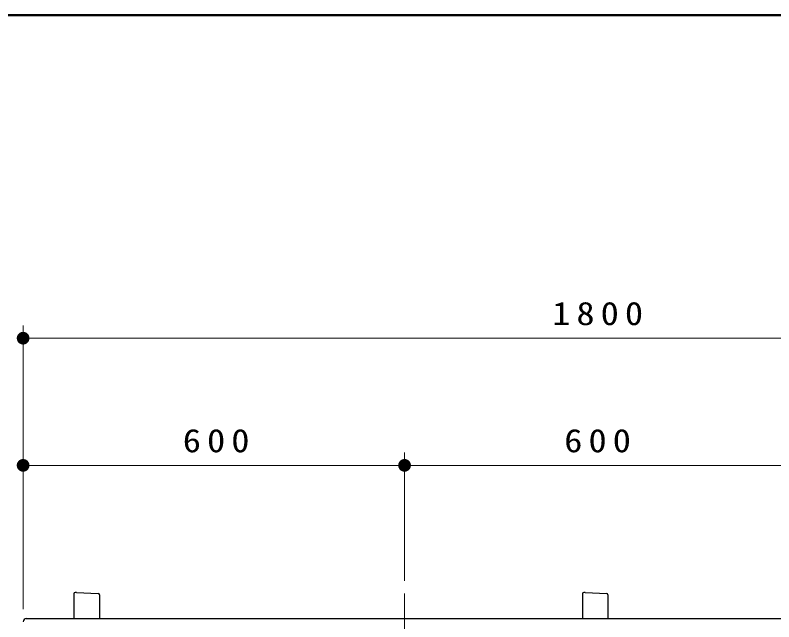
# Model space of a CAD drawing. Units: millimetres on the paper, scale 1:20. Extents: x -365 to 12, y -47 to 257.
# Drawn here: x -300.2 to -240.6, y 209.3 to 257 of the extents above; entities that cross this region are included whole.
import ezdxf

# ---------------------------------------------------------------- set-up
doc = ezdxf.new("R2010")
doc.units = ezdxf.units.MM
doc.linetypes.add('USER2', pattern=[6, 3, -1, 1, -1])
doc.layers.add('LY_1', color=7, linetype='Continuous', lineweight=25)
doc.layers.add('LY_2', color=7, linetype='Continuous', lineweight=13)
doc.styles.add('ＭＳ ゴシック', font='')
doc.styles.get('ＭＳ ゴシック').set_extended_font_data('MS Gothic')

# ---------------------------------------------------------------- blocks, each defined once
blk = doc.blocks.new('filled_dot')
at = {"color": 0, "linetype": 'Continuous', "lineweight": -2, "const_width": 1.25}
blk.add_lwpolyline([(-0.625, 0, 1), (0.625, 0, 1)], format="xyb", close=True, dxfattribs=at)

msp = doc.modelspace()

# ---------------------------------------------------------------- linework, layer by layer
at = {"layer": 'LY_1', "lineweight": 13}
for p, q in [((-299.596, 212.48), (-299.596, 232.598)), ((-299.596, 231.598), (-209.596, 231.598)), ((-299.596, 210.295), (-299.596, 222.598)), ((-269.596, 212.521), (-269.596, 222.598)), ((-299.596, 221.598), (-269.596, 221.598)), ((-269.596, 221.598), (-239.596, 221.598))]:
    msp.add_line(p, q, dxfattribs=at)
at = {"layer": 'LY_1', "color": 4}
for p, q in [((-295.596, 211.494), (-295.596, 209.545)), ((-295.396, 211.599), (-295.5, 211.595)), ((-295.396, 211.599), (-293.692, 211.531)), ((-293.596, 211.43), (-293.596, 209.545)), ((-255.596, 211.494), (-255.596, 209.545)), ((-255.396, 211.599), (-255.5, 211.595)), ((-255.396, 211.599), (-253.692, 211.53)), ((-253.596, 211.43), (-253.596, 209.545)), ((-299.346, 209.545), (-209.846, 209.545))]:
    msp.add_line(p, q, dxfattribs=at)
at = {"layer": 'LY_1', "linetype": 'USER2', "lineweight": 13}
msp.add_line((-269.596, 211.521), (-269.596, 177.483), dxfattribs=at)
at = {"layer": 'LY_1', "color": 4}
for centre, radius, start, end in [((-295.496, 211.494), 0.1, 92.29061, 180), ((-293.696, 211.43), 0.1, 359.99999, 87.70941), ((-255.496, 211.494), 0.1, 92.29061, 180), ((-253.696, 211.43), 0.1, 359.99999, 87.70941), ((-299.346, 209.295), 0.25, 89.99998, 179.99996)]:
    msp.add_arc(centre, radius, start, end, dxfattribs=at)
at = {"layer": 'LY_2', "lineweight": 50}
msp.add_line((0, 257), (-365, 257), dxfattribs=at)

# ---------------------------------------------------------------- block references
at = {"layer": 'LY_1', "lineweight": 13, "xscale": 0.4, "yscale": 0.4}
for p in [(-299.596, 231.598), (-299.596, 221.598), (-269.596, 221.598)]:
    msp.add_blockref('filled_dot', p, dxfattribs=at)
at = {"layer": 'LY_1', "lineweight": 13, "xscale": 0.4, "yscale": 0.4, "rotation": 180}
msp.add_blockref('filled_dot', (-269.596, 221.598), dxfattribs=at)

# ---------------------------------------------------------------- texts
at = {"layer": 'LY_1', "char_height": 1.833, "attachment_point": 8, "style": 'ＭＳ ゴシック'}
for s, insert in [('\\T1.33;\\W1.15;1800', (-254.175, 232.598)), ('\\T1.33;\\W1.15;600', (-284.179, 222.598)), ('\\T1.33;\\W1.15;600', (-254.179, 222.598))]:
    msp.add_mtext(s, dxfattribs=dict(at, insert=insert))

doc.saveas('drawing.dxf')
